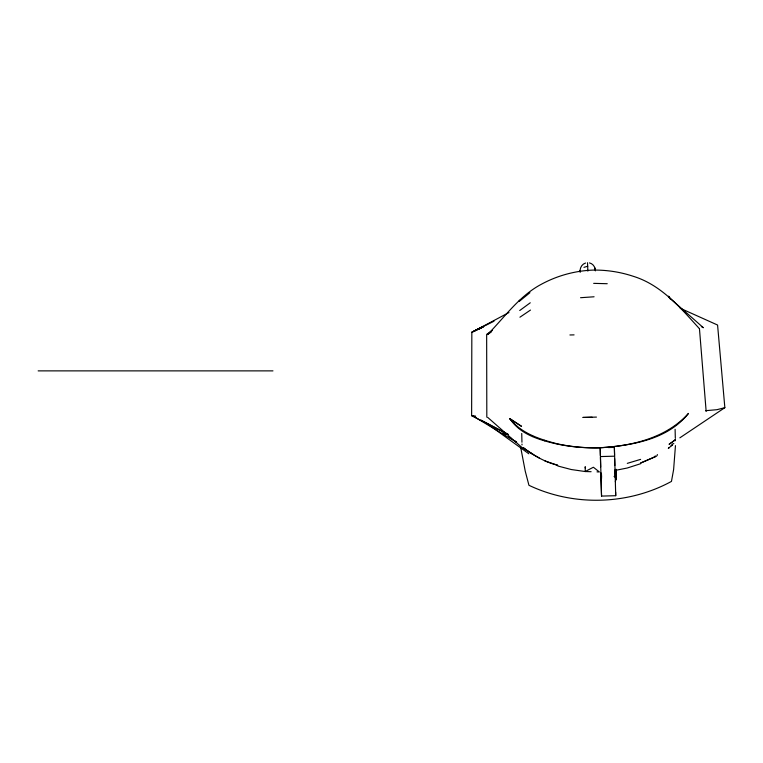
<?xml version="1.0" encoding="UTF-8"?>
<svg xmlns="http://www.w3.org/2000/svg" width="763" height="763" viewBox="0 0 763 763"><rect width="100%" height="100%" fill="white"/><g stroke="black" fill="none" stroke-linecap="round" stroke-linejoin="round"><path stroke-width="1.14" d="M521.987 444.934L521.987 444.066M585.231 468.005L585.231 466.708L585.211 471.534L591.106 471.706M675.341 440.747L675.331 439.021M614.825 469.998L614.816 471.524M615.636 492.049L615.722 495.702L601.54 496.093L601.53 495.435M675.455 445.64L673.615 469.598L671.459 481.405C628.073 505.068 573.547 506.556 528.94 485.287L525.249 471.2L520.681 447.318M580.166 272.362C579.556 268.471 581.587 264.198 585.536 263.044M616.027 479.793L615.979 476.932L614.043 476.408M616.218 477.6L616.046 479.069L616.227 478.039M654.959 456.846L656.142 456.226L654.95 456.188M615.34 481.625L616.227 477.867L615.922 475.94M672.661 444.81L668.34 448.329M699.48 328.91L699.461 328.739C680.462 307.804 661.254 284.876 633.195 276.273C620.281 271.99 606.747 269.902 593.137 270.092C575.016 270.76 557.171 275.653 541.244 284.322C519.145 296.063 504.715 317.141 487.538 334.595L491.42 331.857M668.426 448.262L669.332 447.557M519.422 301.271L529.923 292.696M675.35 439.698L669.065 444.324L675.35 439.936M519.727 310.522L530.256 302.787M492.459 330.417L486.651 334.356L486.813 417.189M519.927 317.208L530.476 310.064M679.843 437.838L724.85 407.671L717.582 325.038L680.243 308.262M653.786 457.304L654.997 456.598M657.01 455.749L657.382 454.548M508.969 312.534L471.839 332.258L471.629 415.721L508.072 434.433M655.76 456.436L640.596 463.055L653.176 457.657M478.725 329.254L482.874 327.098M483.484 326.459L474.033 331.171L483.494 326.564M485.583 325.41L493.985 321.223M483.427 326.612L471.839 332.258L484.944 325.753M583.933 267.346L587.691 266.239L587.491 262.72M724.85 407.671L716.877 409.702L705.632 410.685M509.827 418.62C521.367 433.518 539.822 439.316 557.343 443.828C570.991 446.803 584.944 448.072 598.907 447.824C631.087 446.221 666.061 438.305 688.464 413.422C667.482 439.993 630.705 445.726 598.907 447.824C580.557 448.186 562.14 446.059 544.524 440.833C530.886 436.913 517.896 430.866 509.827 418.62L521.558 426.355L509.846 418.734M640.596 463.723L627.272 468.005L614.606 470.533M627.291 463.36L640.605 459.374M672.756 443.77L673.824 443.599M580.548 297.713L594.081 296.778M608.378 447.566L614.377 447.404L614.606 455.921M596.456 417.094L582.856 417.447L592.107 417.208M569.913 334.967L574.072 334.881M38.15 370.875L272.963 370.875M593.671 283.359L607.234 283.712M597 471.877L599.356 471.944L593.376 467.233L585.211 471.534L571.268 469.531L557.763 465.983M671.049 445.544L671.755 445.582M471.629 415.721L475.616 416.121M544.896 460.928L557.763 465.306C545.097 462.13 533.623 455.53 523.304 447.671A108.89 78.532 -1.7 0 0 532.517 454.147L539.231 458M589.456 262.901C593.08 263.702 595.445 267.241 595.369 270.875M473.642 416.197L475.721 417.294M480.938 420.031L508.053 434.271M701.331 326.564L703.372 327.728L668.541 296.988M473.556 416.312L516.589 442.282M532.908 454.204L522.006 447.538L487.729 417.418M502.683 432.917L505.669 434.872M508.654 436.827L511.639 438.782M514.624 440.737L516.618 442.044M487.347 423.78L528.864 453.794M670.381 299.134L668.522 296.178L669.733 298.219M706.156 411.391L699.461 328.739M594.949 268.004L595.054 268.948M580.128 270.503L580.233 271.428M615.722 495.702L614.644 456.179L600.462 456.57L601.511 494.882M601.54 496.093L600.796 472.488M587.691 266.239L587.853 271.113M614.978 472.097L615.14 477.495M671.907 444.543L671.936 445.43M615.999 469.684L616.208 477.218M601.444 474.395L601.559 478.43M600.424 456.312L600.195 447.795L600.386 455.597M615.989 469.216L616.189 476.627M601.435 473.852L601.521 477.028M544.505 440.27L544.524 440.833M532.545 435.683L532.564 436.56M675.102 429.292L675.312 438.048M614.644 458.611L614.806 465.535M614.377 447.404L614.568 455.206M600.424 457.333L600.653 467.032M521.739 433.479L521.949 442.225M519.298 300.25L519.317 301.061"/></g></svg>
